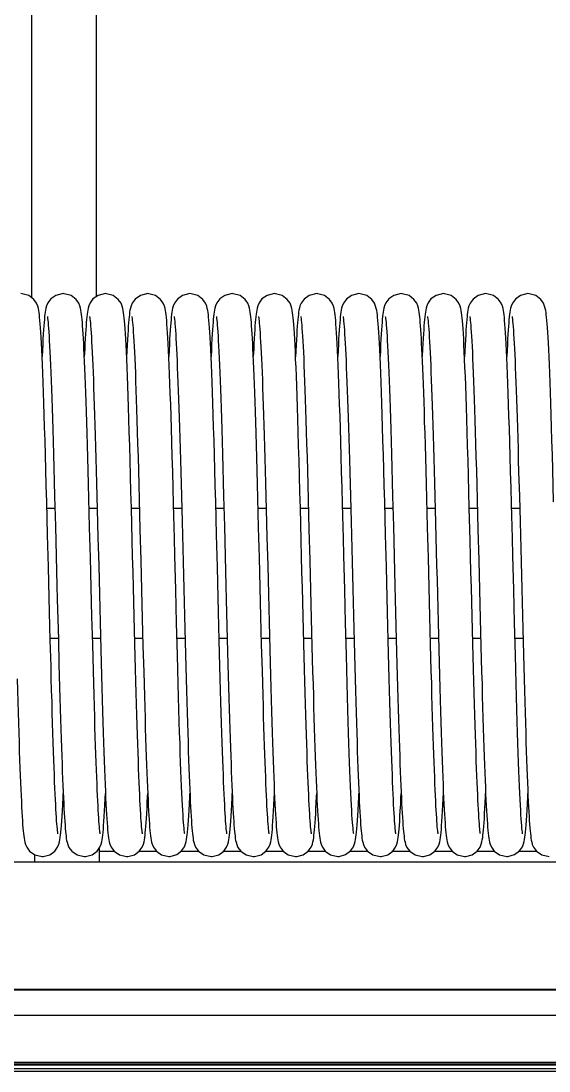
# Model space of a CAD drawing. Header units: millimetres. Extents: x 21899 to 38731, y -5425 to 3612.
# Drawn here: x 31477.5 to 31577.5, y -2806 to -2607.3 of the extents above; entities that cross this region are included whole.
import ezdxf

# ---------------------------------------------------------------- set-up
doc = ezdxf.new("R2010")
doc.units = ezdxf.units.MM

msp = doc.modelspace()

# ---------------------------------------------------------------- linework, layer by layer
at = {"color": 7, "linetype": 'Continuous'}
for p, q in [((31479.53, -2659.69), (31479.53, -2495.45)), ((31491.83, -2659.44), (31491.83, -2495.45)), ((31507.75, -2692.61), (31507.88, -2697.24)), ((31539.75, -2692.61), (31539.88, -2697.24)), ((31571.75, -2692.61), (31571.88, -2697.24)), ((31491.81, -2694.75), (31491.95, -2699.74)), ((31523.81, -2694.75), (31523.95, -2699.74)), ((31555.81, -2694.75), (31555.95, -2699.74)), ((31483.88, -2697.25), (31484.03, -2702.91)), ((31507.88, -2697.24), (31508.01, -2702.1)), ((31515.88, -2697.25), (31516.03, -2702.91)), ((31539.88, -2697.24), (31540.01, -2702.1)), ((31547.88, -2697.25), (31548.03, -2702.91)), ((31571.88, -2697.24), (31572.01, -2702.1)), ((31482.54, -2704.51), (31482.38, -2698.28)), ((31490.51, -2703.14), (31490.36, -2697.61)), ((31499.9, -2697.84), (31500.04, -2703.54)), ((31514.54, -2704.51), (31514.38, -2698.28)), ((31522.51, -2703.14), (31522.36, -2697.61)), ((31531.9, -2697.84), (31532.04, -2703.54)), ((31546.54, -2704.51), (31546.38, -2698.28)), ((31554.51, -2703.14), (31554.36, -2697.61)), ((31563.9, -2697.84), (31564.04, -2703.54)), ((31482.41, -2699.47), (31483.94, -2699.47)), ((31490.41, -2699.47), (31491.94, -2699.47)), ((31491.95, -2699.74), (31492.08, -2704.97)), ((31498.41, -2699.47), (31499.94, -2699.47)), ((31506.41, -2699.47), (31507.94, -2699.47)), ((31514.41, -2699.47), (31515.94, -2699.47)), ((31522.41, -2699.47), (31523.94, -2699.47)), ((31523.95, -2699.74), (31524.08, -2704.97)), ((31530.41, -2699.47), (31531.94, -2699.47)), ((31538.41, -2699.47), (31539.94, -2699.47)), ((31546.41, -2699.47), (31547.94, -2699.47)), ((31554.41, -2699.47), (31555.94, -2699.47)), ((31555.95, -2699.74), (31556.08, -2704.97)), ((31562.41, -2699.47), (31563.94, -2699.47)), ((31570.41, -2699.47), (31571.94, -2699.47)), ((31490.65, -2708.82), (31490.51, -2703.14)), ((31508.01, -2702.1), (31508.2, -2709.67)), ((31522.65, -2708.82), (31522.51, -2703.14)), ((31540.01, -2702.1), (31540.2, -2709.67)), ((31554.65, -2708.82), (31554.51, -2703.14)), ((31572.01, -2702.1), (31572.2, -2709.67)), ((31500.04, -2703.54), (31500.19, -2709.3)), ((31532.04, -2703.54), (31532.19, -2709.3)), ((31564.04, -2703.54), (31564.19, -2709.3)), ((31483.06, -2724.45), (31482.92, -2719.18)), ((31515.06, -2724.45), (31514.92, -2719.18)), ((31547.06, -2724.45), (31546.92, -2719.18)), ((31491.08, -2725.31), (31490.94, -2720.01)), ((31492.49, -2721.08), (31492.63, -2726.24)), ((31499.07, -2725.09), (31498.94, -2719.95)), ((31500.48, -2720.38), (31500.61, -2725.57)), ((31507.13, -2727.21), (31506.97, -2721.26)), ((31523.08, -2725.31), (31522.94, -2720.01)), ((31524.49, -2721.08), (31524.63, -2726.24)), ((31531.07, -2725.09), (31530.94, -2719.95)), ((31532.48, -2720.38), (31532.61, -2725.57)), ((31539.13, -2727.21), (31538.97, -2721.26)), ((31555.08, -2725.31), (31554.94, -2720.01)), ((31556.49, -2721.08), (31556.63, -2726.24)), ((31563.07, -2725.09), (31562.94, -2719.95)), ((31564.48, -2720.38), (31564.61, -2725.57)), ((31571.13, -2727.21), (31570.97, -2721.26)), ((31508.53, -2722.33), (31508.65, -2727.18)), ((31540.53, -2722.33), (31540.65, -2727.18)), ((31572.53, -2722.33), (31572.65, -2727.18)), ((31483.05, -2724.08), (31484.57, -2724.08)), ((31483.19, -2729.38), (31483.06, -2724.45)), ((31484.58, -2724.3), (31484.7, -2728.98)), ((31491.05, -2724.08), (31492.57, -2724.08)), ((31499.05, -2724.08), (31500.57, -2724.08)), ((31499.2, -2729.92), (31499.07, -2725.09)), ((31507.05, -2724.08), (31508.57, -2724.08)), ((31515.05, -2724.08), (31516.57, -2724.08)), ((31515.19, -2729.38), (31515.06, -2724.45)), ((31516.58, -2724.3), (31516.7, -2728.98)), ((31523.05, -2724.08), (31524.57, -2724.08)), ((31531.05, -2724.08), (31532.57, -2724.08)), ((31531.2, -2729.92), (31531.07, -2725.09)), ((31539.05, -2724.08), (31540.57, -2724.08)), ((31547.05, -2724.08), (31548.57, -2724.08)), ((31547.19, -2729.38), (31547.06, -2724.45)), ((31548.58, -2724.3), (31548.7, -2728.98)), ((31555.05, -2724.08), (31556.57, -2724.08)), ((31563.05, -2724.08), (31564.57, -2724.08)), ((31563.2, -2729.92), (31563.07, -2725.09)), ((31571.05, -2724.08), (31572.57, -2724.08)), ((31491.21, -2730.27), (31491.08, -2725.31)), ((31492.63, -2726.24), (31492.76, -2731.14)), ((31500.61, -2725.57), (31500.74, -2730.45)), ((31508.65, -2727.18), (31508.78, -2731.78)), ((31523.21, -2730.27), (31523.08, -2725.31)), ((31524.63, -2726.24), (31524.76, -2731.14)), ((31532.61, -2725.57), (31532.74, -2730.45)), ((31540.65, -2727.18), (31540.78, -2731.78)), ((31555.21, -2730.27), (31555.08, -2725.31)), ((31556.63, -2726.24), (31556.76, -2731.14)), ((31564.61, -2725.57), (31564.74, -2730.45)), ((31572.65, -2727.18), (31572.78, -2731.78)), ((31484.7, -2728.98), (31484.82, -2733.37)), ((31516.7, -2728.98), (31516.82, -2733.37)), ((31548.7, -2728.98), (31548.82, -2733.37)), ((31492.4, -2766.41), (31492.4, -2763.68)), ((31495.23, -2764.47), (31492.4, -2764.47)), ((31503.23, -2764.47), (31499.76, -2764.47)), ((31511.23, -2764.47), (31507.75, -2764.47)), ((31519.23, -2764.47), (31515.76, -2764.47)), ((31527.23, -2764.47), (31523.76, -2764.47)), ((31535.23, -2764.47), (31531.76, -2764.47)), ((31543.23, -2764.47), (31539.75, -2764.47)), ((31551.23, -2764.47), (31547.76, -2764.47)), ((31559.23, -2764.47), (31555.76, -2764.47)), ((31567.23, -2764.47), (31563.76, -2764.47)), ((31575.23, -2764.47), (31571.75, -2764.47)), ((32609.4, -2766.47), (31393.4, -2766.47)), ((31439.4, -2766.41), (31492.4, -2766.41)), ((31480.1, -2766.41), (31480.1, -2765.08)), ((34140.86, -2790.56), (31376.6, -2790.56)), ((34087.08, -2790.56), (31418.08, -2790.56)), ((34100.4, -2795.44), (31383.4, -2795.44)), ((31300.4, -2804.64), (34182.4, -2804.64)), ((31376.6, -2804.27), (34140.86, -2804.27)), ((31418.08, -2804.27), (34087.08, -2804.27)), ((31376.6, -2805.97), (34140.86, -2805.97)), ((31418.08, -2805.97), (34087.08, -2805.97))]:
    msp.add_line(p, q, dxfattribs=at)
at = {"color": 3, "linetype": 'Continuous'}
msp.add_line((31481.41, -2668.91), (31481.59, -2668.91), dxfattribs=at)
at = {"color": 9, "linetype": 'Continuous'}
for p, q in [((34140.86, -2790.69), (31376.6, -2790.69)), ((34087.08, -2790.69), (31418.08, -2790.69)), ((31376.6, -2804.77), (34140.86, -2804.77)), ((31376.6, -2805.47), (34140.86, -2805.47)), ((31418.08, -2804.77), (34087.08, -2804.77)), ((31418.08, -2805.47), (34087.08, -2805.47))]:
    msp.add_line(p, q, dxfattribs=at)
at = {"color": 7, "linetype": 'Continuous'}
for points in [[(31481.15, -2664.61), (31481.09, -2663.96), (31481.04, -2663.39), (31480.99, -2662.9), (31480.93, -2662.47), (31480.87, -2662.08), (31480.79, -2661.69), (31480.67, -2661.27), (31480.45, -2660.73), (31479.94, -2660.01), (31479, -2659.29), (31477.72, -2658.92), (31477.5, -2658.91)], [(31485.5, -2658.91), (31484.13, -2659.23), (31483.15, -2659.91), (31482.59, -2660.66), (31482.35, -2661.22), (31482.23, -2661.64), (31482.15, -2662.01), (31482.09, -2662.39), (31482.03, -2662.8), (31481.98, -2663.26), (31481.93, -2663.78), (31481.88, -2664.36), (31481.82, -2665.01)], [(31489.18, -2665.01), (31489.13, -2664.37), (31489.08, -2663.8), (31489.03, -2663.29), (31488.98, -2662.84), (31488.92, -2662.43), (31488.86, -2662.05), (31488.78, -2661.66), (31488.66, -2661.24), (31488.44, -2660.71), (31487.93, -2659.99), (31486.99, -2659.28), (31485.71, -2658.92), (31485.5, -2658.91)], [(31493.5, -2658.91), (31492.13, -2659.23), (31491.14, -2659.92), (31490.59, -2660.67), (31490.35, -2661.23), (31490.23, -2661.65), (31490.15, -2662.02), (31490.08, -2662.4), (31490.03, -2662.81), (31489.98, -2663.27), (31489.92, -2663.79), (31489.87, -2664.37), (31489.82, -2665.02)], [(31498.41, -2699.46), (31498.33, -2696.38), (31498.25, -2693.38), (31498.17, -2690.47), (31498.09, -2687.69), (31498.01, -2685.08), (31497.94, -2682.65), (31497.86, -2680.38), (31497.79, -2678.28), (31497.72, -2676.33), (31497.66, -2674.52), (31497.59, -2672.85), (31497.52, -2671.32), (31497.46, -2669.92), (31497.4, -2668.64), (31497.34, -2667.5), (31497.28, -2666.47), (31497.22, -2665.56), (31497.16, -2664.76), (31497.1, -2664.07), (31497.05, -2663.47), (31496.99, -2662.95), (31496.94, -2662.51), (31496.87, -2662.11), (31496.8, -2661.72), (31496.68, -2661.28), (31496.45, -2660.73), (31495.93, -2660), (31494.99, -2659.29), (31493.72, -2658.92), (31493.5, -2658.91)], [(31501.5, -2658.91), (31500.11, -2659.24), (31499.13, -2659.93), (31498.58, -2660.68), (31498.34, -2661.24), (31498.22, -2661.66), (31498.14, -2662.03), (31498.08, -2662.42), (31498.03, -2662.83), (31497.97, -2663.3), (31497.92, -2663.83), (31497.87, -2664.42), (31497.82, -2665.09)], [(31505.15, -2664.66), (31505.1, -2663.99), (31505.04, -2663.41), (31504.99, -2662.91), (31504.93, -2662.48), (31504.87, -2662.09), (31504.79, -2661.7), (31504.67, -2661.27), (31504.45, -2660.72), (31503.93, -2659.99), (31502.99, -2659.29), (31501.72, -2658.92), (31501.5, -2658.91)], [(31509.5, -2658.91), (31508.11, -2659.24), (31507.13, -2659.94), (31506.58, -2660.69), (31506.34, -2661.25), (31506.22, -2661.67), (31506.14, -2662.04), (31506.08, -2662.42), (31506.02, -2662.84), (31505.97, -2663.31), (31505.92, -2663.84), (31505.87, -2664.43), (31505.82, -2665.09)], [(31513.15, -2664.61), (31513.09, -2663.96), (31513.04, -2663.39), (31512.99, -2662.9), (31512.93, -2662.47), (31512.87, -2662.08), (31512.79, -2661.69), (31512.67, -2661.27), (31512.45, -2660.73), (31511.94, -2660.01), (31511, -2659.29), (31509.72, -2658.92), (31509.5, -2658.91)], [(31517.5, -2658.91), (31516.13, -2659.23), (31515.15, -2659.91), (31514.59, -2660.66), (31514.35, -2661.22), (31514.23, -2661.64), (31514.15, -2662.01), (31514.09, -2662.39), (31514.03, -2662.8), (31513.98, -2663.26), (31513.93, -2663.78), (31513.88, -2664.36), (31513.82, -2665.01)], [(31521.18, -2665.01), (31521.13, -2664.37), (31521.08, -2663.8), (31521.03, -2663.29), (31520.98, -2662.84), (31520.92, -2662.43), (31520.86, -2662.05), (31520.78, -2661.66), (31520.66, -2661.24), (31520.44, -2660.71), (31519.93, -2659.99), (31518.99, -2659.28), (31517.71, -2658.92), (31517.5, -2658.91)], [(31525.5, -2658.91), (31524.13, -2659.23), (31523.14, -2659.92), (31522.59, -2660.67), (31522.35, -2661.23), (31522.23, -2661.65), (31522.15, -2662.02), (31522.08, -2662.4), (31522.03, -2662.81), (31521.98, -2663.27), (31521.92, -2663.79), (31521.87, -2664.37), (31521.82, -2665.02)], [(31530.41, -2699.46), (31530.33, -2696.38), (31530.25, -2693.38), (31530.17, -2690.47), (31530.09, -2687.69), (31530.01, -2685.08), (31529.94, -2682.65), (31529.86, -2680.38), (31529.79, -2678.28), (31529.72, -2676.33), (31529.66, -2674.52), (31529.59, -2672.85), (31529.52, -2671.32), (31529.46, -2669.92), (31529.4, -2668.64), (31529.34, -2667.5), (31529.28, -2666.47), (31529.22, -2665.56), (31529.16, -2664.76), (31529.1, -2664.07), (31529.05, -2663.47), (31528.99, -2662.95), (31528.94, -2662.51), (31528.87, -2662.11), (31528.8, -2661.72), (31528.68, -2661.28), (31528.45, -2660.73), (31527.93, -2660), (31526.99, -2659.29), (31525.72, -2658.92), (31525.5, -2658.91)], [(31533.5, -2658.91), (31532.11, -2659.24), (31531.13, -2659.93), (31530.58, -2660.68), (31530.34, -2661.24), (31530.22, -2661.66), (31530.14, -2662.03), (31530.08, -2662.42), (31530.03, -2662.83), (31529.97, -2663.3), (31529.92, -2663.83), (31529.87, -2664.42), (31529.82, -2665.09)], [(31537.15, -2664.66), (31537.1, -2663.99), (31537.04, -2663.41), (31536.99, -2662.91), (31536.93, -2662.48), (31536.87, -2662.09), (31536.79, -2661.7), (31536.67, -2661.27), (31536.45, -2660.72), (31535.93, -2659.99), (31534.99, -2659.29), (31533.72, -2658.92), (31533.5, -2658.91)], [(31541.5, -2658.91), (31540.11, -2659.24), (31539.13, -2659.94), (31538.58, -2660.69), (31538.34, -2661.25), (31538.22, -2661.67), (31538.14, -2662.04), (31538.08, -2662.42), (31538.02, -2662.84), (31537.97, -2663.31), (31537.92, -2663.84), (31537.87, -2664.43), (31537.82, -2665.09)], [(31545.15, -2664.61), (31545.09, -2663.96), (31545.04, -2663.39), (31544.99, -2662.9), (31544.93, -2662.47), (31544.87, -2662.08), (31544.79, -2661.69), (31544.67, -2661.27), (31544.45, -2660.73), (31543.94, -2660.01), (31543, -2659.29), (31541.72, -2658.92), (31541.5, -2658.91)], [(31549.5, -2658.91), (31548.13, -2659.23), (31547.15, -2659.91), (31546.59, -2660.66), (31546.35, -2661.22), (31546.23, -2661.64), (31546.15, -2662.01), (31546.09, -2662.39), (31546.03, -2662.8), (31545.98, -2663.26), (31545.93, -2663.78), (31545.88, -2664.36), (31545.82, -2665.01)], [(31553.18, -2665.01), (31553.13, -2664.37), (31553.08, -2663.8), (31553.03, -2663.29), (31552.98, -2662.84), (31552.92, -2662.43), (31552.86, -2662.05), (31552.78, -2661.66), (31552.66, -2661.24), (31552.44, -2660.71), (31551.93, -2659.99), (31550.99, -2659.28), (31549.71, -2658.92), (31549.5, -2658.91)], [(31557.5, -2658.91), (31556.13, -2659.23), (31555.14, -2659.92), (31554.59, -2660.67), (31554.35, -2661.23), (31554.23, -2661.65), (31554.15, -2662.02), (31554.08, -2662.4), (31554.03, -2662.81), (31553.98, -2663.27), (31553.92, -2663.79), (31553.87, -2664.37), (31553.82, -2665.02)], [(31562.41, -2699.46), (31562.33, -2696.38), (31562.25, -2693.38), (31562.17, -2690.47), (31562.09, -2687.69), (31562.01, -2685.08), (31561.94, -2682.65), (31561.86, -2680.38), (31561.79, -2678.28), (31561.72, -2676.33), (31561.66, -2674.52), (31561.59, -2672.85), (31561.52, -2671.32), (31561.46, -2669.92), (31561.4, -2668.64), (31561.34, -2667.5), (31561.28, -2666.47), (31561.22, -2665.56), (31561.16, -2664.76), (31561.1, -2664.07), (31561.05, -2663.47), (31560.99, -2662.95), (31560.94, -2662.51), (31560.87, -2662.11), (31560.8, -2661.72), (31560.68, -2661.28), (31560.45, -2660.73), (31559.93, -2660), (31558.99, -2659.29), (31557.72, -2658.92), (31557.5, -2658.91)], [(31565.5, -2658.91), (31564.11, -2659.24), (31563.13, -2659.93), (31562.58, -2660.68), (31562.34, -2661.24), (31562.22, -2661.66), (31562.14, -2662.03), (31562.08, -2662.42), (31562.03, -2662.83), (31561.97, -2663.3), (31561.92, -2663.83), (31561.87, -2664.42), (31561.82, -2665.09)], [(31569.15, -2664.66), (31569.1, -2663.99), (31569.04, -2663.41), (31568.99, -2662.91), (31568.93, -2662.48), (31568.87, -2662.09), (31568.79, -2661.7), (31568.67, -2661.27), (31568.45, -2660.72), (31567.93, -2659.99), (31566.99, -2659.29), (31565.72, -2658.92), (31565.5, -2658.91)], [(31573.5, -2658.91), (31572.11, -2659.24), (31571.13, -2659.94), (31570.58, -2660.69), (31570.34, -2661.25), (31570.22, -2661.67), (31570.14, -2662.04), (31570.08, -2662.42), (31570.02, -2662.84), (31569.97, -2663.31), (31569.92, -2663.84), (31569.87, -2664.43), (31569.82, -2665.09)], [(31577.15, -2664.61), (31577.09, -2663.96), (31577.04, -2663.39), (31576.99, -2662.9), (31576.93, -2662.47), (31576.87, -2662.08), (31576.79, -2661.69), (31576.67, -2661.27), (31576.45, -2660.73), (31575.94, -2660.01), (31575, -2659.29), (31573.72, -2658.92), (31573.5, -2658.91)], [(31482.5, -2663.25), (31482.5, -2663.26), (31482.52, -2663.39), (31482.55, -2663.62), (31482.59, -2663.94), (31482.63, -2664.36), (31482.68, -2664.86), (31482.72, -2665.46), (31482.77, -2666.14), (31482.82, -2666.93), (31482.87, -2667.82), (31482.93, -2668.81), (31482.98, -2669.9), (31483.04, -2671.1), (31483.09, -2672.41), (31483.15, -2673.82), (31483.21, -2675.33), (31483.27, -2676.96), (31483.33, -2678.69), (31483.39, -2680.55), (31483.46, -2682.53), (31483.52, -2684.64), (31483.59, -2686.9), (31483.66, -2689.3), (31483.73, -2691.84), (31483.81, -2694.5), (31483.88, -2697.25)], [(31490.5, -2663.24), (31490.5, -2663.27), (31490.52, -2663.42), (31490.56, -2663.68), (31490.6, -2664.03), (31490.64, -2664.48), (31490.69, -2665.01), (31490.73, -2665.63), (31490.78, -2666.34), (31490.83, -2667.14), (31490.88, -2668.02), (31490.94, -2669), (31490.99, -2670.07), (31491.04, -2671.22), (31491.1, -2672.47), (31491.15, -2673.81), (31491.21, -2675.24), (31491.26, -2676.76), (31491.32, -2678.37), (31491.38, -2680.07), (31491.44, -2681.88), (31491.5, -2683.78), (31491.56, -2685.77), (31491.62, -2687.87), (31491.68, -2690.07), (31491.75, -2692.37), (31491.81, -2694.75)], [(31498.5, -2663.25), (31498.5, -2663.26), (31498.52, -2663.39), (31498.55, -2663.63), (31498.59, -2663.96), (31498.63, -2664.38), (31498.68, -2664.88), (31498.72, -2665.49), (31498.77, -2666.18), (31498.82, -2666.98), (31498.88, -2667.88), (31498.93, -2668.88), (31498.98, -2669.99), (31499.04, -2671.2), (31499.1, -2672.53), (31499.16, -2673.96), (31499.22, -2675.51), (31499.28, -2677.16), (31499.34, -2678.94), (31499.4, -2680.84), (31499.47, -2682.87), (31499.53, -2685.04), (31499.6, -2687.35), (31499.67, -2689.8), (31499.75, -2692.38), (31499.82, -2695.07), (31499.9, -2697.84)], [(31506.5, -2663.24), (31506.5, -2663.27), (31506.53, -2663.43), (31506.56, -2663.71), (31506.61, -2664.1), (31506.65, -2664.58), (31506.7, -2665.16), (31506.75, -2665.82), (31506.8, -2666.58), (31506.85, -2667.42), (31506.9, -2668.34), (31506.95, -2669.35), (31507.01, -2670.45), (31507.06, -2671.64), (31507.11, -2672.91), (31507.17, -2674.27), (31507.22, -2675.72), (31507.28, -2677.25), (31507.34, -2678.87), (31507.39, -2680.58), (31507.45, -2682.38), (31507.51, -2684.26), (31507.57, -2686.22), (31507.63, -2688.27), (31507.69, -2690.4), (31507.75, -2692.61)], [(31514.5, -2663.25), (31514.5, -2663.26), (31514.52, -2663.39), (31514.55, -2663.62), (31514.59, -2663.94), (31514.63, -2664.36), (31514.68, -2664.86), (31514.72, -2665.46), (31514.77, -2666.14), (31514.82, -2666.93), (31514.87, -2667.82), (31514.93, -2668.81), (31514.98, -2669.9), (31515.04, -2671.1), (31515.09, -2672.41), (31515.15, -2673.82), (31515.21, -2675.33), (31515.27, -2676.96), (31515.33, -2678.69), (31515.39, -2680.55), (31515.46, -2682.53), (31515.52, -2684.64), (31515.59, -2686.9), (31515.66, -2689.3), (31515.73, -2691.84), (31515.81, -2694.5), (31515.88, -2697.25)], [(31522.5, -2663.24), (31522.5, -2663.27), (31522.52, -2663.42), (31522.56, -2663.68), (31522.6, -2664.03), (31522.64, -2664.48), (31522.69, -2665.01), (31522.73, -2665.63), (31522.78, -2666.34), (31522.83, -2667.14), (31522.88, -2668.02), (31522.94, -2669), (31522.99, -2670.07), (31523.04, -2671.22), (31523.1, -2672.47), (31523.15, -2673.81), (31523.21, -2675.24), (31523.26, -2676.76), (31523.32, -2678.37), (31523.38, -2680.07), (31523.44, -2681.88), (31523.5, -2683.78), (31523.56, -2685.77), (31523.62, -2687.87), (31523.68, -2690.07), (31523.75, -2692.37), (31523.81, -2694.75)], [(31530.5, -2663.25), (31530.5, -2663.26), (31530.52, -2663.39), (31530.55, -2663.63), (31530.59, -2663.96), (31530.63, -2664.38), (31530.68, -2664.88), (31530.72, -2665.49), (31530.77, -2666.18), (31530.82, -2666.98), (31530.88, -2667.88), (31530.93, -2668.88), (31530.98, -2669.99), (31531.04, -2671.2), (31531.1, -2672.53), (31531.16, -2673.96), (31531.22, -2675.51), (31531.28, -2677.16), (31531.34, -2678.94), (31531.4, -2680.84), (31531.47, -2682.87), (31531.53, -2685.04), (31531.6, -2687.35), (31531.67, -2689.8), (31531.75, -2692.38), (31531.82, -2695.07), (31531.9, -2697.84)], [(31538.5, -2663.24), (31538.5, -2663.27), (31538.53, -2663.43), (31538.56, -2663.71), (31538.61, -2664.1), (31538.65, -2664.58), (31538.7, -2665.16), (31538.75, -2665.82), (31538.8, -2666.58), (31538.85, -2667.42), (31538.9, -2668.34), (31538.95, -2669.35), (31539.01, -2670.45), (31539.06, -2671.64), (31539.11, -2672.91), (31539.17, -2674.27), (31539.22, -2675.72), (31539.28, -2677.25), (31539.34, -2678.87), (31539.39, -2680.58), (31539.45, -2682.38), (31539.51, -2684.26), (31539.57, -2686.22), (31539.63, -2688.27), (31539.69, -2690.4), (31539.75, -2692.61)], [(31546.5, -2663.25), (31546.5, -2663.26), (31546.52, -2663.39), (31546.55, -2663.62), (31546.59, -2663.94), (31546.63, -2664.36), (31546.68, -2664.86), (31546.72, -2665.46), (31546.77, -2666.14), (31546.82, -2666.93), (31546.87, -2667.82), (31546.93, -2668.81), (31546.98, -2669.9), (31547.04, -2671.1), (31547.09, -2672.41), (31547.15, -2673.82), (31547.21, -2675.33), (31547.27, -2676.96), (31547.33, -2678.69), (31547.39, -2680.55), (31547.46, -2682.53), (31547.52, -2684.64), (31547.59, -2686.9), (31547.66, -2689.3), (31547.73, -2691.84), (31547.81, -2694.5), (31547.88, -2697.25)], [(31554.5, -2663.24), (31554.5, -2663.27), (31554.52, -2663.42), (31554.56, -2663.68), (31554.6, -2664.03), (31554.64, -2664.48), (31554.69, -2665.01), (31554.73, -2665.63), (31554.78, -2666.34), (31554.83, -2667.14), (31554.88, -2668.02), (31554.94, -2669), (31554.99, -2670.07), (31555.04, -2671.22), (31555.1, -2672.47), (31555.15, -2673.81), (31555.21, -2675.24), (31555.26, -2676.76), (31555.32, -2678.37), (31555.38, -2680.07), (31555.44, -2681.88), (31555.5, -2683.78), (31555.56, -2685.77), (31555.62, -2687.87), (31555.68, -2690.07), (31555.75, -2692.37), (31555.81, -2694.75)], [(31562.5, -2663.25), (31562.5, -2663.26), (31562.52, -2663.39), (31562.55, -2663.63), (31562.59, -2663.96), (31562.63, -2664.38), (31562.68, -2664.88), (31562.72, -2665.49), (31562.77, -2666.18), (31562.82, -2666.98), (31562.88, -2667.88), (31562.93, -2668.88), (31562.98, -2669.99), (31563.04, -2671.2), (31563.1, -2672.53), (31563.16, -2673.96), (31563.22, -2675.51), (31563.28, -2677.16), (31563.34, -2678.94), (31563.4, -2680.84), (31563.47, -2682.87), (31563.53, -2685.04), (31563.6, -2687.35), (31563.67, -2689.8), (31563.75, -2692.38), (31563.82, -2695.07), (31563.9, -2697.84)], [(31570.5, -2663.24), (31570.5, -2663.27), (31570.53, -2663.43), (31570.56, -2663.71), (31570.61, -2664.1), (31570.65, -2664.58), (31570.7, -2665.16), (31570.75, -2665.82), (31570.8, -2666.58), (31570.85, -2667.42), (31570.9, -2668.34), (31570.95, -2669.35), (31571.01, -2670.45), (31571.06, -2671.64), (31571.11, -2672.91), (31571.17, -2674.27), (31571.22, -2675.72), (31571.28, -2677.25), (31571.34, -2678.87), (31571.39, -2680.58), (31571.45, -2682.38), (31571.51, -2684.26), (31571.57, -2686.22), (31571.63, -2688.27), (31571.69, -2690.4), (31571.75, -2692.61)], [(31482.38, -2698.28), (31482.3, -2695.22), (31482.22, -2692.25), (31482.14, -2689.4), (31482.06, -2686.7), (31481.98, -2684.17), (31481.91, -2681.82), (31481.84, -2679.62), (31481.77, -2677.58), (31481.7, -2675.69), (31481.63, -2673.94), (31481.57, -2672.33), (31481.5, -2670.85), (31481.44, -2669.5), (31481.38, -2668.29), (31481.32, -2667.19), (31481.26, -2666.22), (31481.2, -2665.36), (31481.15, -2664.61)], [(31481.82, -2665.01), (31481.77, -2665.75), (31481.72, -2666.57), (31481.67, -2667.49), (31481.61, -2668.5), (31481.56, -2669.63), (31481.5, -2670.83)], [(31490.36, -2697.61), (31490.29, -2694.94), (31490.22, -2692.37), (31490.15, -2689.9), (31490.08, -2687.55), (31490.02, -2685.32), (31489.95, -2683.22), (31489.89, -2681.25), (31489.83, -2679.39), (31489.77, -2677.65), (31489.71, -2676.02), (31489.65, -2674.49), (31489.6, -2673.06), (31489.54, -2671.74), (31489.49, -2670.51), (31489.43, -2669.38), (31489.38, -2668.34), (31489.33, -2667.38), (31489.28, -2666.51), (31489.23, -2665.72), (31489.18, -2665.01)], [(31489.82, -2665.02), (31489.77, -2665.74), (31489.72, -2666.54), (31489.67, -2667.42), (31489.62, -2668.39), (31489.57, -2669.44), (31489.5, -2670.83)], [(31497.82, -2665.09), (31497.77, -2665.84), (31497.72, -2666.68), (31497.66, -2667.61), (31497.61, -2668.64), (31497.55, -2669.77), (31497.5, -2670.84)], [(31506.39, -2698.72), (31506.31, -2695.6), (31506.23, -2692.59), (31506.15, -2689.71), (31506.07, -2686.99), (31505.99, -2684.44), (31505.92, -2682.07), (31505.85, -2679.85), (31505.78, -2677.8), (31505.71, -2675.89), (31505.64, -2674.13), (31505.57, -2672.5), (31505.51, -2671), (31505.45, -2669.64), (31505.39, -2668.4), (31505.33, -2667.29), (31505.27, -2666.3), (31505.21, -2665.43), (31505.15, -2664.66)], [(31505.82, -2665.09), (31505.77, -2665.83), (31505.72, -2666.65), (31505.66, -2667.55), (31505.61, -2668.54), (31505.56, -2669.61), (31505.5, -2670.83)], [(31514.38, -2698.28), (31514.3, -2695.22), (31514.22, -2692.25), (31514.14, -2689.4), (31514.06, -2686.7), (31513.98, -2684.17), (31513.91, -2681.82), (31513.84, -2679.62), (31513.77, -2677.58), (31513.7, -2675.69), (31513.63, -2673.94), (31513.57, -2672.33), (31513.5, -2670.85), (31513.44, -2669.5), (31513.38, -2668.29), (31513.32, -2667.19), (31513.26, -2666.22), (31513.2, -2665.36), (31513.15, -2664.61)], [(31513.82, -2665.01), (31513.77, -2665.75), (31513.72, -2666.57), (31513.67, -2667.49), (31513.61, -2668.5), (31513.56, -2669.63), (31513.5, -2670.83)], [(31522.36, -2697.61), (31522.29, -2694.94), (31522.22, -2692.37), (31522.15, -2689.9), (31522.08, -2687.55), (31522.02, -2685.32), (31521.95, -2683.22), (31521.89, -2681.25), (31521.83, -2679.39), (31521.77, -2677.65), (31521.71, -2676.02), (31521.65, -2674.49), (31521.6, -2673.06), (31521.54, -2671.74), (31521.49, -2670.51), (31521.43, -2669.38), (31521.38, -2668.34), (31521.33, -2667.38), (31521.28, -2666.51), (31521.23, -2665.72), (31521.18, -2665.01)], [(31521.82, -2665.02), (31521.77, -2665.74), (31521.72, -2666.54), (31521.67, -2667.42), (31521.62, -2668.39), (31521.57, -2669.44), (31521.5, -2670.83)], [(31529.82, -2665.09), (31529.77, -2665.84), (31529.72, -2666.68), (31529.66, -2667.61), (31529.61, -2668.64), (31529.55, -2669.77), (31529.5, -2670.84)], [(31538.39, -2698.72), (31538.31, -2695.6), (31538.23, -2692.59), (31538.15, -2689.71), (31538.07, -2686.99), (31537.99, -2684.44), (31537.92, -2682.07), (31537.85, -2679.85), (31537.78, -2677.8), (31537.71, -2675.89), (31537.64, -2674.13), (31537.57, -2672.5), (31537.51, -2671), (31537.45, -2669.64), (31537.39, -2668.4), (31537.33, -2667.29), (31537.27, -2666.3), (31537.21, -2665.43), (31537.15, -2664.66)], [(31537.82, -2665.09), (31537.77, -2665.83), (31537.72, -2666.65), (31537.66, -2667.55), (31537.61, -2668.54), (31537.56, -2669.61), (31537.5, -2670.83)], [(31546.38, -2698.28), (31546.3, -2695.22), (31546.22, -2692.25), (31546.14, -2689.4), (31546.06, -2686.7), (31545.98, -2684.17), (31545.91, -2681.82), (31545.84, -2679.62), (31545.77, -2677.58), (31545.7, -2675.69), (31545.63, -2673.94), (31545.57, -2672.33), (31545.5, -2670.85), (31545.44, -2669.5), (31545.38, -2668.29), (31545.32, -2667.19), (31545.26, -2666.22), (31545.2, -2665.36), (31545.15, -2664.61)], [(31545.82, -2665.01), (31545.77, -2665.75), (31545.72, -2666.57), (31545.67, -2667.49), (31545.61, -2668.5), (31545.56, -2669.63), (31545.5, -2670.83)], [(31554.36, -2697.61), (31554.29, -2694.94), (31554.22, -2692.37), (31554.15, -2689.9), (31554.08, -2687.55), (31554.02, -2685.32), (31553.95, -2683.22), (31553.89, -2681.25), (31553.83, -2679.39), (31553.77, -2677.65), (31553.71, -2676.02), (31553.65, -2674.49), (31553.6, -2673.06), (31553.54, -2671.74), (31553.49, -2670.51), (31553.43, -2669.38), (31553.38, -2668.34), (31553.33, -2667.38), (31553.28, -2666.51), (31553.23, -2665.72), (31553.18, -2665.01)], [(31553.82, -2665.02), (31553.77, -2665.74), (31553.72, -2666.54), (31553.67, -2667.42), (31553.62, -2668.39), (31553.57, -2669.44), (31553.5, -2670.83)], [(31561.82, -2665.09), (31561.77, -2665.84), (31561.72, -2666.68), (31561.66, -2667.61), (31561.61, -2668.64), (31561.55, -2669.77), (31561.5, -2670.84)], [(31570.39, -2698.72), (31570.31, -2695.6), (31570.23, -2692.59), (31570.15, -2689.71), (31570.07, -2686.99), (31569.99, -2684.44), (31569.92, -2682.07), (31569.85, -2679.85), (31569.78, -2677.8), (31569.71, -2675.89), (31569.64, -2674.13), (31569.57, -2672.5), (31569.51, -2671), (31569.45, -2669.64), (31569.39, -2668.4), (31569.33, -2667.29), (31569.27, -2666.3), (31569.21, -2665.43), (31569.15, -2664.66)], [(31569.82, -2665.09), (31569.77, -2665.83), (31569.72, -2666.65), (31569.66, -2667.55), (31569.61, -2668.54), (31569.56, -2669.61), (31569.5, -2670.83)], [(31578.38, -2698.28), (31578.3, -2695.22), (31578.22, -2692.25), (31578.14, -2689.4), (31578.06, -2686.7), (31577.98, -2684.17), (31577.91, -2681.82), (31577.84, -2679.62), (31577.77, -2677.58), (31577.7, -2675.69), (31577.63, -2673.94), (31577.57, -2672.33), (31577.5, -2670.85), (31577.44, -2669.5), (31577.38, -2668.29), (31577.32, -2667.19), (31577.26, -2666.22), (31577.2, -2665.36), (31577.15, -2664.61)], [(31498.94, -2719.95), (31498.8, -2714.47), (31498.72, -2711.6), (31498.65, -2708.66), (31498.57, -2705.63), (31498.41, -2699.46)], [(31506.64, -2708.45), (31506.56, -2705.18), (31506.39, -2698.72)], [(31530.94, -2719.95), (31530.8, -2714.47), (31530.72, -2711.6), (31530.65, -2708.66), (31530.57, -2705.63), (31530.41, -2699.46)], [(31538.64, -2708.45), (31538.56, -2705.18), (31538.39, -2698.72)], [(31562.94, -2719.95), (31562.8, -2714.47), (31562.72, -2711.6), (31562.65, -2708.66), (31562.57, -2705.63), (31562.41, -2699.46)], [(31570.64, -2708.45), (31570.56, -2705.18), (31570.39, -2698.72)], [(31484.03, -2702.91), (31484.17, -2708.6), (31484.25, -2711.38), (31484.31, -2714.1), (31484.38, -2716.75), (31484.58, -2724.3)], [(31516.03, -2702.91), (31516.17, -2708.6), (31516.25, -2711.38), (31516.31, -2714.1), (31516.38, -2716.75), (31516.58, -2724.3)], [(31548.03, -2702.91), (31548.17, -2708.6), (31548.25, -2711.38), (31548.31, -2714.1), (31548.38, -2716.75), (31548.58, -2724.3)], [(31482.92, -2719.18), (31482.77, -2713.56), (31482.7, -2710.62), (31482.54, -2704.51)], [(31492.08, -2704.97), (31492.22, -2710.34), (31492.29, -2713.04), (31492.36, -2715.74), (31492.49, -2721.08)], [(31514.92, -2719.18), (31514.77, -2713.56), (31514.7, -2710.62), (31514.54, -2704.51)], [(31524.08, -2704.97), (31524.22, -2710.34), (31524.29, -2713.04), (31524.36, -2715.74), (31524.49, -2721.08)], [(31546.92, -2719.18), (31546.77, -2713.56), (31546.7, -2710.62), (31546.54, -2704.51)], [(31556.08, -2704.97), (31556.22, -2710.34), (31556.29, -2713.04), (31556.36, -2715.74), (31556.49, -2721.08)], [(31490.94, -2720.01), (31490.8, -2714.48), (31490.65, -2708.82)], [(31500.19, -2709.3), (31500.34, -2714.94), (31500.48, -2720.38)], [(31506.97, -2721.26), (31506.81, -2714.96), (31506.64, -2708.45)], [(31522.94, -2720.01), (31522.8, -2714.48), (31522.65, -2708.82)], [(31532.19, -2709.3), (31532.34, -2714.94), (31532.48, -2720.38)], [(31538.97, -2721.26), (31538.81, -2714.96), (31538.64, -2708.45)], [(31554.94, -2720.01), (31554.8, -2714.48), (31554.65, -2708.82)], [(31564.19, -2709.3), (31564.34, -2714.94), (31564.48, -2720.38)], [(31570.97, -2721.26), (31570.81, -2714.96), (31570.64, -2708.45)], [(31508.2, -2709.67), (31508.33, -2714.78), (31508.53, -2722.33)], [(31540.2, -2709.67), (31540.33, -2714.78), (31540.53, -2722.33)], [(31572.2, -2709.67), (31572.33, -2714.78), (31572.53, -2722.33)], [(31508.51, -2761.09), (31508.49, -2760.97), (31508.46, -2760.75), (31508.42, -2760.44), (31508.38, -2760.04), (31508.34, -2759.55), (31508.29, -2758.97), (31508.24, -2758.29), (31508.19, -2757.51), (31508.14, -2756.64), (31508.09, -2755.66), (31508.03, -2754.59), (31507.98, -2753.4), (31507.92, -2752.11), (31507.86, -2750.72), (31507.8, -2749.21), (31507.74, -2747.58), (31507.68, -2745.83), (31507.62, -2743.97), (31507.55, -2741.97), (31507.49, -2739.85), (31507.42, -2737.59), (31507.35, -2735.2), (31507.28, -2732.67), (31507.2, -2730), (31507.13, -2727.21)], [(31540.51, -2761.09), (31540.49, -2760.97), (31540.46, -2760.75), (31540.42, -2760.44), (31540.38, -2760.04), (31540.34, -2759.55), (31540.29, -2758.97), (31540.24, -2758.29), (31540.19, -2757.51), (31540.14, -2756.64), (31540.09, -2755.66), (31540.03, -2754.59), (31539.98, -2753.4), (31539.92, -2752.11), (31539.86, -2750.72), (31539.8, -2749.21), (31539.74, -2747.58), (31539.68, -2745.83), (31539.62, -2743.97), (31539.55, -2741.97), (31539.49, -2739.85), (31539.42, -2737.59), (31539.35, -2735.2), (31539.28, -2732.67), (31539.2, -2730), (31539.13, -2727.21)], [(31572.51, -2761.09), (31572.49, -2760.97), (31572.46, -2760.75), (31572.42, -2760.44), (31572.38, -2760.04), (31572.34, -2759.55), (31572.29, -2758.97), (31572.24, -2758.29), (31572.19, -2757.51), (31572.14, -2756.64), (31572.09, -2755.66), (31572.03, -2754.59), (31571.98, -2753.4), (31571.92, -2752.11), (31571.86, -2750.72), (31571.8, -2749.21), (31571.74, -2747.58), (31571.68, -2745.83), (31571.62, -2743.97), (31571.55, -2741.97), (31571.49, -2739.85), (31571.42, -2737.59), (31571.35, -2735.2), (31571.28, -2732.67), (31571.2, -2730), (31571.13, -2727.21)], [(31484.51, -2761.09), (31484.49, -2760.97), (31484.46, -2760.77), (31484.43, -2760.49), (31484.39, -2760.13), (31484.35, -2759.7), (31484.31, -2759.19), (31484.26, -2758.62), (31484.22, -2757.97), (31484.17, -2757.24), (31484.13, -2756.44), (31484.08, -2755.57), (31484.03, -2754.61), (31483.98, -2753.57), (31483.93, -2752.45), (31483.88, -2751.25), (31483.83, -2749.96), (31483.78, -2748.57), (31483.72, -2747.09), (31483.67, -2745.52), (31483.61, -2743.84), (31483.56, -2742.07), (31483.5, -2740.19), (31483.44, -2738.21), (31483.38, -2736.14), (31483.31, -2733.97), (31483.25, -2731.72), (31483.19, -2729.38)], [(31492.51, -2761.09), (31492.49, -2760.99), (31492.46, -2760.8), (31492.43, -2760.53), (31492.39, -2760.18), (31492.35, -2759.77), (31492.31, -2759.28), (31492.27, -2758.73), (31492.23, -2758.1), (31492.18, -2757.41), (31492.14, -2756.64), (31492.09, -2755.79), (31492.05, -2754.87), (31492, -2753.87), (31491.95, -2752.78), (31491.9, -2751.62), (31491.85, -2750.36), (31491.8, -2749.02), (31491.74, -2747.58), (31491.69, -2746.05), (31491.63, -2744.43), (31491.58, -2742.71), (31491.52, -2740.89), (31491.46, -2738.97), (31491.4, -2736.95), (31491.34, -2734.83), (31491.28, -2732.6), (31491.21, -2730.27)], [(31492.76, -2731.14), (31492.83, -2733.47), (31492.89, -2735.72), (31492.95, -2737.88), (31493.02, -2739.95), (31493.08, -2741.92), (31493.14, -2743.8), (31493.2, -2745.59), (31493.26, -2747.28), (31493.31, -2748.88), (31493.37, -2750.38), (31493.43, -2751.78), (31493.48, -2753.09), (31493.54, -2754.31), (31493.59, -2755.43), (31493.65, -2756.47), (31493.7, -2757.41), (31493.75, -2758.27), (31493.81, -2759.05), (31493.86, -2759.75)], [(31500.51, -2761.09), (31500.49, -2760.98), (31500.46, -2760.78), (31500.43, -2760.5), (31500.39, -2760.14), (31500.35, -2759.72), (31500.31, -2759.22), (31500.27, -2758.64), (31500.22, -2758), (31500.18, -2757.29), (31500.13, -2756.5), (31500.08, -2755.63), (31500.04, -2754.69), (31499.99, -2753.66), (31499.94, -2752.56), (31499.89, -2751.37), (31499.84, -2750.1), (31499.78, -2748.74), (31499.73, -2747.28), (31499.68, -2745.74), (31499.62, -2744.1), (31499.57, -2742.36), (31499.51, -2740.52), (31499.45, -2738.58), (31499.39, -2736.55), (31499.33, -2734.43), (31499.26, -2732.22), (31499.2, -2729.92)], [(31500.74, -2730.45), (31500.81, -2732.76), (31500.87, -2734.99), (31500.93, -2737.12), (31500.99, -2739.17), (31501.05, -2741.12), (31501.11, -2742.99), (31501.17, -2744.76), (31501.23, -2746.45), (31501.28, -2748.04), (31501.34, -2749.54), (31501.39, -2750.96), (31501.45, -2752.29), (31501.5, -2753.53), (31501.56, -2754.68), (31501.61, -2755.75), (31501.66, -2756.73), (31501.71, -2757.63), (31501.77, -2758.45), (31501.82, -2759.2)], [(31516.51, -2761.09), (31516.49, -2760.97), (31516.46, -2760.77), (31516.43, -2760.49), (31516.39, -2760.13), (31516.35, -2759.7), (31516.31, -2759.19), (31516.26, -2758.62), (31516.22, -2757.97), (31516.17, -2757.24), (31516.13, -2756.44), (31516.08, -2755.57), (31516.03, -2754.61), (31515.98, -2753.57), (31515.93, -2752.45), (31515.88, -2751.25), (31515.83, -2749.96), (31515.78, -2748.57), (31515.72, -2747.09), (31515.67, -2745.52), (31515.61, -2743.84), (31515.56, -2742.07), (31515.5, -2740.19), (31515.44, -2738.21), (31515.38, -2736.14), (31515.31, -2733.97), (31515.25, -2731.72), (31515.19, -2729.38)], [(31524.51, -2761.09), (31524.49, -2760.99), (31524.46, -2760.8), (31524.43, -2760.53), (31524.39, -2760.18), (31524.35, -2759.77), (31524.31, -2759.28), (31524.27, -2758.73), (31524.23, -2758.1), (31524.18, -2757.41), (31524.14, -2756.64), (31524.09, -2755.79), (31524.05, -2754.87), (31524, -2753.87), (31523.95, -2752.78), (31523.9, -2751.62), (31523.85, -2750.36), (31523.8, -2749.02), (31523.74, -2747.58), (31523.69, -2746.05), (31523.63, -2744.43), (31523.58, -2742.71), (31523.52, -2740.89), (31523.46, -2738.97), (31523.4, -2736.95), (31523.34, -2734.83), (31523.28, -2732.6), (31523.21, -2730.27)], [(31524.76, -2731.14), (31524.83, -2733.47), (31524.89, -2735.72), (31524.95, -2737.88), (31525.02, -2739.95), (31525.08, -2741.92), (31525.14, -2743.8), (31525.2, -2745.59), (31525.26, -2747.28), (31525.31, -2748.88), (31525.37, -2750.38), (31525.43, -2751.78), (31525.48, -2753.09), (31525.54, -2754.31), (31525.59, -2755.43), (31525.65, -2756.47), (31525.7, -2757.41), (31525.75, -2758.27), (31525.81, -2759.05), (31525.86, -2759.75)], [(31532.51, -2761.09), (31532.49, -2760.98), (31532.46, -2760.78), (31532.43, -2760.5), (31532.39, -2760.14), (31532.35, -2759.72), (31532.31, -2759.22), (31532.27, -2758.64), (31532.22, -2758), (31532.18, -2757.29), (31532.13, -2756.5), (31532.08, -2755.63), (31532.04, -2754.69), (31531.99, -2753.66), (31531.94, -2752.56), (31531.89, -2751.37), (31531.84, -2750.1), (31531.78, -2748.74), (31531.73, -2747.28), (31531.68, -2745.74), (31531.62, -2744.1), (31531.57, -2742.36), (31531.51, -2740.52), (31531.45, -2738.58), (31531.39, -2736.55), (31531.33, -2734.43), (31531.26, -2732.22), (31531.2, -2729.92)], [(31532.74, -2730.45), (31532.81, -2732.76), (31532.87, -2734.99), (31532.93, -2737.12), (31532.99, -2739.17), (31533.05, -2741.12), (31533.11, -2742.99), (31533.17, -2744.76), (31533.23, -2746.45), (31533.28, -2748.04), (31533.34, -2749.54), (31533.39, -2750.96), (31533.45, -2752.29), (31533.5, -2753.53), (31533.56, -2754.68), (31533.61, -2755.75), (31533.66, -2756.73), (31533.71, -2757.63), (31533.77, -2758.45), (31533.82, -2759.2)], [(31548.51, -2761.09), (31548.49, -2760.97), (31548.46, -2760.77), (31548.43, -2760.49), (31548.39, -2760.13), (31548.35, -2759.7), (31548.31, -2759.19), (31548.26, -2758.62), (31548.22, -2757.97), (31548.17, -2757.24), (31548.13, -2756.44), (31548.08, -2755.57), (31548.03, -2754.61), (31547.98, -2753.57), (31547.93, -2752.45), (31547.88, -2751.25), (31547.83, -2749.96), (31547.78, -2748.57), (31547.72, -2747.09), (31547.67, -2745.52), (31547.61, -2743.84), (31547.56, -2742.07), (31547.5, -2740.19), (31547.44, -2738.21), (31547.38, -2736.14), (31547.31, -2733.97), (31547.25, -2731.72), (31547.19, -2729.38)], [(31556.51, -2761.09), (31556.49, -2760.99), (31556.46, -2760.8), (31556.43, -2760.53), (31556.39, -2760.18), (31556.35, -2759.77), (31556.31, -2759.28), (31556.27, -2758.73), (31556.23, -2758.1), (31556.18, -2757.41), (31556.14, -2756.64), (31556.09, -2755.79), (31556.05, -2754.87), (31556, -2753.87), (31555.95, -2752.78), (31555.9, -2751.62), (31555.85, -2750.36), (31555.8, -2749.02), (31555.74, -2747.58), (31555.69, -2746.05), (31555.63, -2744.43), (31555.58, -2742.71), (31555.52, -2740.89), (31555.46, -2738.97), (31555.4, -2736.95), (31555.34, -2734.83), (31555.28, -2732.6), (31555.21, -2730.27)], [(31556.76, -2731.14), (31556.83, -2733.47), (31556.89, -2735.72), (31556.95, -2737.88), (31557.02, -2739.95), (31557.08, -2741.92), (31557.14, -2743.8), (31557.2, -2745.59), (31557.26, -2747.28), (31557.31, -2748.88), (31557.37, -2750.38), (31557.43, -2751.78), (31557.48, -2753.09), (31557.54, -2754.31), (31557.59, -2755.43), (31557.65, -2756.47), (31557.7, -2757.41), (31557.75, -2758.27), (31557.81, -2759.05), (31557.86, -2759.75)], [(31564.51, -2761.09), (31564.49, -2760.98), (31564.46, -2760.78), (31564.43, -2760.5), (31564.39, -2760.14), (31564.35, -2759.72), (31564.31, -2759.22), (31564.27, -2758.64), (31564.22, -2758), (31564.18, -2757.29), (31564.13, -2756.5), (31564.08, -2755.63), (31564.04, -2754.69), (31563.99, -2753.66), (31563.94, -2752.56), (31563.89, -2751.37), (31563.84, -2750.1), (31563.78, -2748.74), (31563.73, -2747.28), (31563.68, -2745.74), (31563.62, -2744.1), (31563.57, -2742.36), (31563.51, -2740.52), (31563.45, -2738.58), (31563.39, -2736.55), (31563.33, -2734.43), (31563.26, -2732.22), (31563.2, -2729.92)], [(31564.74, -2730.45), (31564.81, -2732.76), (31564.87, -2734.99), (31564.93, -2737.12), (31564.99, -2739.17), (31565.05, -2741.12), (31565.11, -2742.99), (31565.17, -2744.76), (31565.23, -2746.45), (31565.28, -2748.04), (31565.34, -2749.54), (31565.39, -2750.96), (31565.45, -2752.29), (31565.5, -2753.53), (31565.56, -2754.68), (31565.61, -2755.75), (31565.66, -2756.73), (31565.71, -2757.63), (31565.77, -2758.45), (31565.82, -2759.2)], [(31476.78, -2731.78), (31476.84, -2733.98), (31476.9, -2736.1), (31476.96, -2738.14), (31477.02, -2740.1), (31477.08, -2741.97), (31477.14, -2743.76), (31477.19, -2745.47), (31477.25, -2747.09), (31477.3, -2748.62), (31477.36, -2750.06), (31477.41, -2751.42), (31477.47, -2752.69), (31477.52, -2753.87), (31477.57, -2754.98), (31477.62, -2756), (31477.67, -2756.94), (31477.72, -2757.8), (31477.77, -2758.59), (31477.82, -2759.3)], [(31508.78, -2731.78), (31508.84, -2733.98), (31508.9, -2736.1), (31508.96, -2738.14), (31509.02, -2740.1), (31509.08, -2741.97), (31509.14, -2743.76), (31509.19, -2745.47), (31509.25, -2747.09), (31509.3, -2748.62), (31509.36, -2750.06), (31509.41, -2751.42), (31509.47, -2752.69), (31509.52, -2753.87), (31509.57, -2754.98), (31509.62, -2756), (31509.67, -2756.94), (31509.72, -2757.8), (31509.77, -2758.59), (31509.82, -2759.3)], [(31540.78, -2731.78), (31540.84, -2733.98), (31540.9, -2736.1), (31540.96, -2738.14), (31541.02, -2740.1), (31541.08, -2741.97), (31541.14, -2743.76), (31541.19, -2745.47), (31541.25, -2747.09), (31541.3, -2748.62), (31541.36, -2750.06), (31541.41, -2751.42), (31541.47, -2752.69), (31541.52, -2753.87), (31541.57, -2754.98), (31541.62, -2756), (31541.67, -2756.94), (31541.72, -2757.8), (31541.77, -2758.59), (31541.82, -2759.3)], [(31572.78, -2731.78), (31572.84, -2733.98), (31572.9, -2736.1), (31572.96, -2738.14), (31573.02, -2740.1), (31573.08, -2741.97), (31573.14, -2743.76), (31573.19, -2745.47), (31573.25, -2747.09), (31573.3, -2748.62), (31573.36, -2750.06), (31573.41, -2751.42), (31573.47, -2752.69), (31573.52, -2753.87), (31573.57, -2754.98), (31573.62, -2756), (31573.67, -2756.94), (31573.72, -2757.8), (31573.77, -2758.59), (31573.82, -2759.3)], [(31484.82, -2733.37), (31484.88, -2735.46), (31484.94, -2737.48), (31485, -2739.41), (31485.06, -2741.27), (31485.11, -2743.05), (31485.17, -2744.74), (31485.22, -2746.35), (31485.28, -2747.88), (31485.33, -2749.33), (31485.38, -2750.69), (31485.44, -2751.98), (31485.49, -2753.18), (31485.54, -2754.3), (31485.59, -2755.35), (31485.64, -2756.31), (31485.69, -2757.21), (31485.74, -2758.03), (31485.79, -2758.78), (31485.84, -2759.46), (31485.88, -2760.07), (31485.93, -2760.63), (31485.98, -2761.12), (31486.04, -2761.57), (31486.09, -2761.97), (31486.15, -2762.34), (31486.23, -2762.7), (31486.35, -2763.11), (31486.59, -2763.67), (31487.15, -2764.41), (31488.13, -2765.1), (31489.5, -2765.41)], [(31516.82, -2733.37), (31516.88, -2735.46), (31516.94, -2737.48), (31517, -2739.41), (31517.06, -2741.27), (31517.11, -2743.05), (31517.17, -2744.74), (31517.22, -2746.35), (31517.28, -2747.88), (31517.33, -2749.33), (31517.38, -2750.69), (31517.44, -2751.98), (31517.49, -2753.18), (31517.54, -2754.3), (31517.59, -2755.35), (31517.64, -2756.31), (31517.69, -2757.21), (31517.74, -2758.03), (31517.79, -2758.78), (31517.84, -2759.46), (31517.88, -2760.07), (31517.93, -2760.63), (31517.98, -2761.12), (31518.04, -2761.57), (31518.09, -2761.97), (31518.15, -2762.34), (31518.23, -2762.7), (31518.35, -2763.11), (31518.59, -2763.67), (31519.15, -2764.41), (31520.13, -2765.1), (31521.5, -2765.41)], [(31548.82, -2733.37), (31548.88, -2735.46), (31548.94, -2737.48), (31549, -2739.41), (31549.06, -2741.27), (31549.11, -2743.05), (31549.17, -2744.74), (31549.22, -2746.35), (31549.28, -2747.88), (31549.33, -2749.33), (31549.38, -2750.69), (31549.44, -2751.98), (31549.49, -2753.18), (31549.54, -2754.3), (31549.59, -2755.35), (31549.64, -2756.31), (31549.69, -2757.21), (31549.74, -2758.03), (31549.79, -2758.78), (31549.84, -2759.46), (31549.88, -2760.07), (31549.93, -2760.63), (31549.98, -2761.12), (31550.04, -2761.57), (31550.09, -2761.97), (31550.15, -2762.34), (31550.23, -2762.7), (31550.35, -2763.11), (31550.59, -2763.67), (31551.15, -2764.41), (31552.13, -2765.1), (31553.5, -2765.41)], [(31485.17, -2759.5), (31485.22, -2758.69), (31485.28, -2757.77), (31485.34, -2756.71), (31485.41, -2755.53), (31485.47, -2754.21), (31485.5, -2753.49)], [(31493.16, -2759.54), (31493.22, -2758.74), (31493.28, -2757.84), (31493.34, -2756.83), (31493.4, -2755.69), (31493.46, -2754.42), (31493.5, -2753.49)], [(31501.15, -2759.69), (31501.2, -2758.97), (31501.26, -2758.17), (31501.31, -2757.28), (31501.37, -2756.29), (31501.42, -2755.2), (31501.48, -2754.02), (31501.5, -2753.49)], [(31509.17, -2759.42), (31509.23, -2758.6), (31509.29, -2757.66), (31509.35, -2756.61), (31509.41, -2755.42), (31509.47, -2754.1), (31509.5, -2753.49)], [(31517.17, -2759.5), (31517.22, -2758.69), (31517.28, -2757.77), (31517.34, -2756.71), (31517.41, -2755.53), (31517.47, -2754.21), (31517.5, -2753.49)], [(31525.16, -2759.54), (31525.22, -2758.74), (31525.28, -2757.84), (31525.34, -2756.83), (31525.4, -2755.69), (31525.46, -2754.42), (31525.5, -2753.49)], [(31533.15, -2759.69), (31533.2, -2758.97), (31533.26, -2758.17), (31533.31, -2757.28), (31533.37, -2756.29), (31533.42, -2755.2), (31533.48, -2754.02), (31533.5, -2753.49)], [(31541.17, -2759.42), (31541.23, -2758.6), (31541.29, -2757.66), (31541.35, -2756.61), (31541.41, -2755.42), (31541.47, -2754.1), (31541.5, -2753.49)], [(31549.17, -2759.5), (31549.22, -2758.69), (31549.28, -2757.77), (31549.34, -2756.71), (31549.41, -2755.53), (31549.47, -2754.21), (31549.5, -2753.49)], [(31557.16, -2759.54), (31557.22, -2758.74), (31557.28, -2757.84), (31557.34, -2756.83), (31557.4, -2755.69), (31557.46, -2754.42), (31557.5, -2753.49)], [(31565.15, -2759.69), (31565.2, -2758.97), (31565.26, -2758.17), (31565.31, -2757.28), (31565.37, -2756.29), (31565.42, -2755.2), (31565.48, -2754.02), (31565.5, -2753.49)], [(31573.17, -2759.42), (31573.23, -2758.6), (31573.29, -2757.66), (31573.35, -2756.61), (31573.41, -2755.42), (31573.47, -2754.1), (31573.5, -2753.49)], [(31477.82, -2759.3), (31477.87, -2759.95), (31477.92, -2760.53), (31477.97, -2761.04), (31478.03, -2761.51), (31478.08, -2761.92), (31478.14, -2762.29), (31478.22, -2762.67), (31478.34, -2763.09), (31478.58, -2763.65), (31479.13, -2764.4), (31480.12, -2765.09), (31481.5, -2765.41)], [(31481.5, -2765.41), (31481.71, -2765.41), (31482.97, -2765.05), (31483.91, -2764.36), (31484.45, -2763.6), (31484.68, -2763.03), (31484.8, -2762.6), (31484.88, -2762.2), (31484.94, -2761.79), (31485, -2761.33), (31485.05, -2760.81), (31485.11, -2760.2), (31485.17, -2759.5)], [(31489.5, -2765.41), (31489.71, -2765.41), (31490.96, -2765.06), (31491.9, -2764.37), (31492.44, -2763.62), (31492.68, -2763.04), (31492.8, -2762.61), (31492.87, -2762.22), (31492.94, -2761.81), (31493, -2761.35), (31493.05, -2760.83), (31493.11, -2760.23), (31493.16, -2759.54)], [(31493.86, -2759.75), (31493.91, -2760.37), (31493.96, -2760.92), (31494.02, -2761.41), (31494.07, -2761.85), (31494.14, -2762.24), (31494.21, -2762.63), (31494.34, -2763.07), (31494.58, -2763.65), (31495.15, -2764.41), (31496.13, -2765.1), (31497.5, -2765.41)], [(31497.5, -2765.41), (31497.72, -2765.41), (31498.97, -2765.05), (31499.91, -2764.35), (31500.45, -2763.6), (31500.68, -2763.03), (31500.8, -2762.6), (31500.87, -2762.22), (31500.94, -2761.82), (31500.99, -2761.38), (31501.05, -2760.89), (31501.1, -2760.33), (31501.15, -2759.69)], [(31501.82, -2759.2), (31501.87, -2759.86), (31501.92, -2760.46), (31501.97, -2761), (31502.02, -2761.47), (31502.08, -2761.89), (31502.14, -2762.27), (31502.22, -2762.65), (31502.34, -2763.08), (31502.58, -2763.65), (31503.14, -2764.41), (31504.13, -2765.1), (31505.5, -2765.41)], [(31505.5, -2765.41), (31505.73, -2765.41), (31506.99, -2765.04), (31507.93, -2764.34), (31508.46, -2763.58), (31508.69, -2763.01), (31508.8, -2762.58), (31508.88, -2762.18), (31508.94, -2761.76), (31509, -2761.3), (31509.06, -2760.76), (31509.11, -2760.14), (31509.17, -2759.42)], [(31509.82, -2759.3), (31509.87, -2759.95), (31509.92, -2760.53), (31509.97, -2761.04), (31510.03, -2761.51), (31510.08, -2761.92), (31510.14, -2762.29), (31510.22, -2762.67), (31510.34, -2763.09), (31510.58, -2763.65), (31511.13, -2764.4), (31512.12, -2765.09), (31513.5, -2765.41)], [(31513.5, -2765.41), (31513.71, -2765.41), (31514.97, -2765.05), (31515.91, -2764.36), (31516.45, -2763.6), (31516.68, -2763.03), (31516.8, -2762.6), (31516.88, -2762.2), (31516.94, -2761.79), (31517, -2761.33), (31517.05, -2760.81), (31517.11, -2760.2), (31517.17, -2759.5)], [(31521.5, -2765.41), (31521.71, -2765.41), (31522.96, -2765.06), (31523.9, -2764.37), (31524.44, -2763.62), (31524.68, -2763.04), (31524.8, -2762.61), (31524.87, -2762.22), (31524.94, -2761.81), (31525, -2761.35), (31525.05, -2760.83), (31525.11, -2760.23), (31525.16, -2759.54)], [(31525.86, -2759.75), (31525.91, -2760.37), (31525.96, -2760.92), (31526.02, -2761.41), (31526.07, -2761.85), (31526.14, -2762.24), (31526.21, -2762.63), (31526.34, -2763.07), (31526.58, -2763.65), (31527.15, -2764.41), (31528.13, -2765.1), (31529.5, -2765.41)], [(31529.5, -2765.41), (31529.72, -2765.41), (31530.97, -2765.05), (31531.91, -2764.35), (31532.45, -2763.6), (31532.68, -2763.03), (31532.8, -2762.6), (31532.87, -2762.22), (31532.94, -2761.82), (31532.99, -2761.38), (31533.05, -2760.89), (31533.1, -2760.33), (31533.15, -2759.69)], [(31533.82, -2759.2), (31533.87, -2759.86), (31533.92, -2760.46), (31533.97, -2761), (31534.02, -2761.47), (31534.08, -2761.89), (31534.14, -2762.27), (31534.22, -2762.65), (31534.34, -2763.08), (31534.58, -2763.65), (31535.14, -2764.41), (31536.13, -2765.1), (31537.5, -2765.41)], [(31537.5, -2765.41), (31537.73, -2765.41), (31538.99, -2765.04), (31539.93, -2764.34), (31540.46, -2763.58), (31540.69, -2763.01), (31540.8, -2762.58), (31540.88, -2762.18), (31540.94, -2761.76), (31541, -2761.3), (31541.06, -2760.76), (31541.11, -2760.14), (31541.17, -2759.42)], [(31541.82, -2759.3), (31541.87, -2759.95), (31541.92, -2760.53), (31541.97, -2761.04), (31542.03, -2761.51), (31542.08, -2761.92), (31542.14, -2762.29), (31542.22, -2762.67), (31542.34, -2763.09), (31542.58, -2763.65), (31543.13, -2764.4), (31544.12, -2765.09), (31545.5, -2765.41)], [(31545.5, -2765.41), (31545.71, -2765.41), (31546.97, -2765.05), (31547.91, -2764.36), (31548.45, -2763.6), (31548.68, -2763.03), (31548.8, -2762.6), (31548.88, -2762.2), (31548.94, -2761.79), (31549, -2761.33), (31549.05, -2760.81), (31549.11, -2760.2), (31549.17, -2759.5)], [(31553.5, -2765.41), (31553.71, -2765.41), (31554.96, -2765.06), (31555.9, -2764.37), (31556.44, -2763.62), (31556.68, -2763.04), (31556.8, -2762.61), (31556.87, -2762.22), (31556.94, -2761.81), (31557, -2761.35), (31557.05, -2760.83), (31557.11, -2760.23), (31557.16, -2759.54)], [(31557.86, -2759.75), (31557.91, -2760.37), (31557.96, -2760.92), (31558.02, -2761.41), (31558.07, -2761.85), (31558.14, -2762.24), (31558.21, -2762.63), (31558.34, -2763.07), (31558.58, -2763.65), (31559.15, -2764.41), (31560.13, -2765.1), (31561.5, -2765.41)], [(31561.5, -2765.41), (31561.72, -2765.41), (31562.97, -2765.05), (31563.91, -2764.35), (31564.45, -2763.6), (31564.68, -2763.03), (31564.8, -2762.6), (31564.87, -2762.22), (31564.94, -2761.82), (31564.99, -2761.38), (31565.05, -2760.89), (31565.1, -2760.33), (31565.15, -2759.69)], [(31565.82, -2759.2), (31565.87, -2759.86), (31565.92, -2760.46), (31565.97, -2761), (31566.02, -2761.47), (31566.08, -2761.89), (31566.14, -2762.27), (31566.22, -2762.65), (31566.34, -2763.08), (31566.58, -2763.65), (31567.14, -2764.41), (31568.13, -2765.1), (31569.5, -2765.41)], [(31569.5, -2765.41), (31569.73, -2765.41), (31570.99, -2765.04), (31571.93, -2764.34), (31572.46, -2763.58), (31572.69, -2763.01), (31572.8, -2762.58), (31572.88, -2762.18), (31572.94, -2761.76), (31573, -2761.3), (31573.06, -2760.76), (31573.11, -2760.14), (31573.17, -2759.42)], [(31573.82, -2759.3), (31573.87, -2759.95), (31573.92, -2760.53), (31573.97, -2761.04), (31574.03, -2761.51), (31574.08, -2761.92), (31574.14, -2762.29), (31574.22, -2762.67), (31574.34, -2763.09), (31574.58, -2763.65), (31575.13, -2764.4), (31576.12, -2765.09), (31577.5, -2765.41)]]:
    msp.add_lwpolyline(points, dxfattribs=at)
at = {"color": 3, "linetype": 'Continuous'}
msp.add_arc((31489.4, -2669.41), 0.5, 66.8332, 88.2294, dxfattribs=at)

doc.saveas('drawing.dxf')
